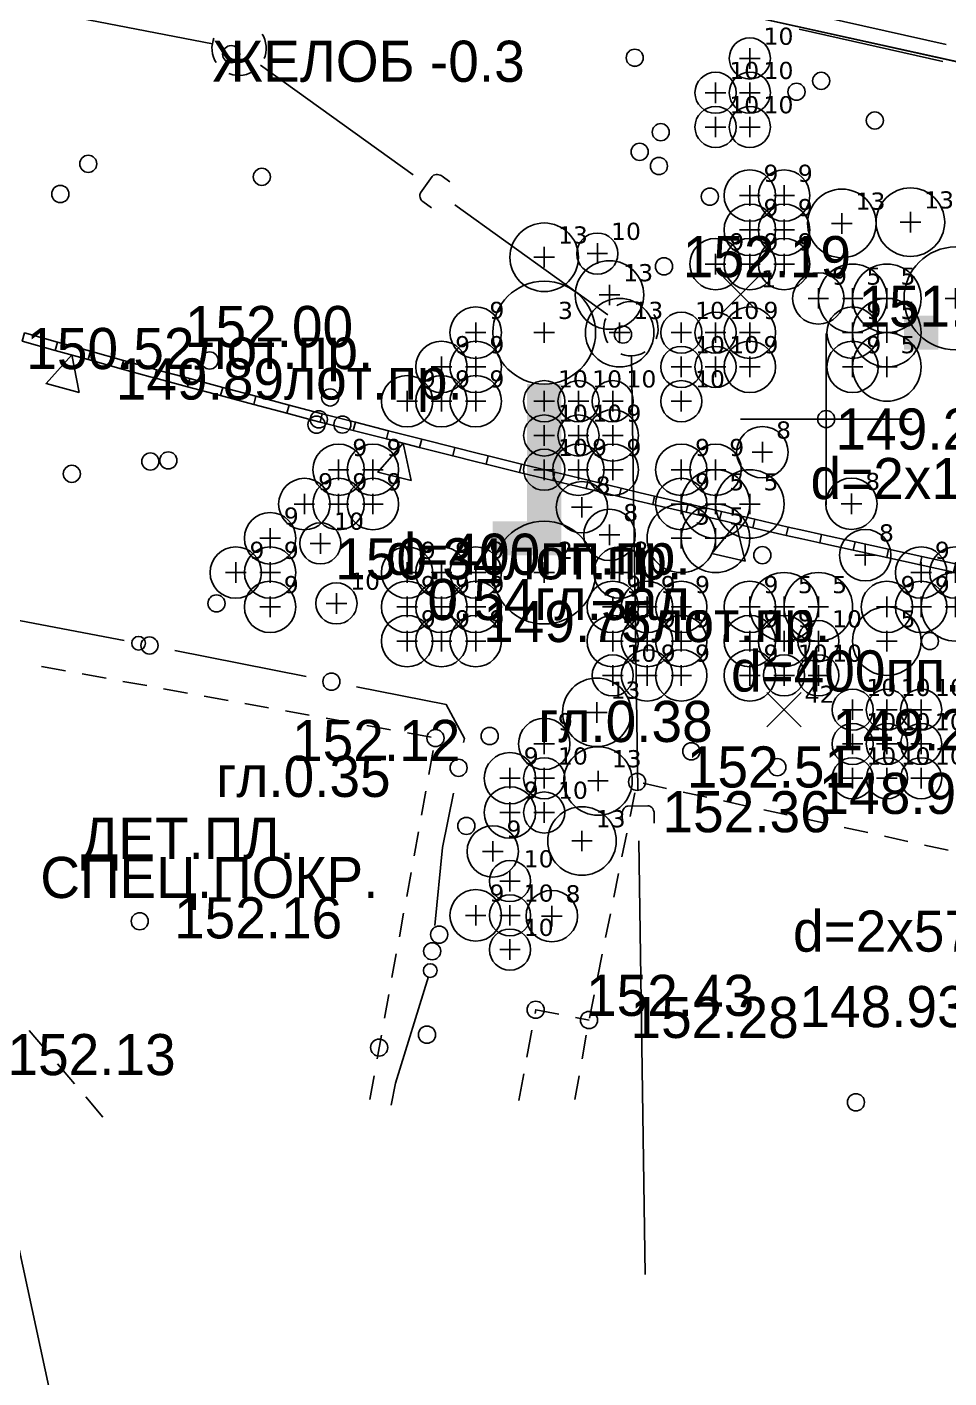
# Model space of a CAD drawing. Header units: metres. Extents: x -2743 to 126, y 13385 to 13916.
# Drawn here: x -1823.32 to -1796.41, y 13572.02 to 13611.44 of the extents above; entities that cross this region are included whole.
import ezdxf

# ---------------------------------------------------------------- set-up
doc = ezdxf.new("R2010")
doc.units = ezdxf.units.M
for name, color, linetype in [('0_геоподоснова', 7, 'Continuous'), ('GREEN_LABELS', 7, 'Continuous'), ('GREEN_REJECT', 1, 'Continuous'), ('GREEN_SHRUBS', 94, 'Continuous'), ('GREEN_TREES', 3, 'Continuous'), ('GREEN_ZONE_ALLOWED', 3, 'Continuous'), ('link-улица Берзарина_Граница работ$0$ГП_Граница проектирования', 7, 'Continuous'), ('link-улица Берзарина_Покрытия — Новые$0$ДВ_ПП_Газон_Р', 7, 'Continuous'), ('output[1-12]_3_ДЖКХ-24_03233kl$0$Красные линии', 7, 'Continuous'), ('output[1-12]_3_ДЖКХ-24_03233pp$0$Водосток проектный', 7, 'Continuous'), ('output[1-12]_3_ДЖКХ-24_03233tp$0$Береговая линия', 7, 'Continuous'), ('output[1-12]_3_ДЖКХ-24_03233tp$0$Горизонтали', 7, 'Continuous'), ('output[1-12]_3_ДЖКХ-24_03233tp$0$Граница площадки', 7, 'Continuous'), ('output[1-12]_3_ДЖКХ-24_03233tp$0$Граница улицы', 7, 'Continuous'), ('output[1-12]_3_ДЖКХ-24_03233tp$0$Отдельно стоящее дерево', 7, 'Continuous'), ('output[1-12]_3_ДЖКХ-24_03233tp$0$Пояснительные подписи', 7, 'Continuous'), ('output[1-12]_3_ДЖКХ-24_03233tp$0$Светофоры', 7, 'Continuous'), ('output[1-12]_3_ДЖКХ-24_03233tp$0$Фонари', 7, 'Continuous'), ('output[1-12]_3_ДЖКХ-24_03233up$0$Газопровод', 7, 'Continuous'), ('output[1-12]_3_ДЖКХ-24_03233up$0$Кабели', 7, 'Continuous'), ('output[1-12]_3_ДЖКХ-24_03233up$0$Кабель электрический', 7, 'Continuous'), ('output[1-12]_3_ДЖКХ-24_03233up$0$Теплосеть', 7, 'Continuous'), ('output[1-12]_brd$0$Граница заказа', 7, 'Continuous'), ('output[1-12]_brd$0$Координатные кресты', 7, 'Continuous')]:
    doc.layers.add(name, color=color, linetype=linetype)
doc.styles.add('unicode', font='DejaVuSans.ttf')

# ---------------------------------------------------------------- blocks, each defined once
blk = doc.blocks.new('GREEN_TREE_CRATAEGUS_SUBMOLLIS')
for p, q in [((-0.3, 0), (0.3, 0)), ((0, -0.3), (0, 0.3))]:
    blk.add_line(p, q)
blk.add_circle((0, 0), 1.5)
at = {"style": 'unicode', "flags": 1}
for tag, p in [('POS', (0.4, 0.4)), ('NUM', (0.4, -0.9)), ('SPECIES', (0.4, -1.8)), ('NPA', (0.4, -2.7))]:
    blk.add_attdef(tag, p, '', height=0.5, dxfattribs=at)
blk = doc.blocks.new('GREEN_TREE_SORBUS_AUCUPARIA')
for p, q in [((-0.3, 0), (0.3, 0)), ((0, -0.3), (0, 0.3))]:
    blk.add_line(p, q)
blk.add_circle((0, 0), 1.5)
at = {"style": 'unicode', "flags": 1}
for tag, p in [('POS', (0.4, 0.4)), ('NUM', (0.4, -0.9)), ('SPECIES', (0.4, -1.8)), ('NPA', (0.4, -2.7))]:
    blk.add_attdef(tag, p, '', height=0.5, dxfattribs=at)
blk = doc.blocks.new('GREEN_TREE_ACER_GINNALA')
for p, q in [((-0.3, 0), (0.3, 0)), ((0, -0.3), (0, 0.3))]:
    blk.add_line(p, q)
blk.add_circle((0, 0), 1.5)
at = {"style": 'unicode', "flags": 1}
for tag, p in [('POS', (0.4, 0.4)), ('NUM', (0.4, -0.9)), ('SPECIES', (0.4, -1.8)), ('NPA', (0.4, -2.7))]:
    blk.add_attdef(tag, p, '', height=0.5, dxfattribs=at)
blk = doc.blocks.new('GREEN_SHRUB_COTONEASTER_LUCIDUS')
for p, q in [((-0.3, 0), (0.3, 0)), ((0, -0.3), (0, 0.3))]:
    blk.add_line(p, q)
blk.add_circle((0, 0), 0.6)
at = {"style": 'unicode', "flags": 1}
for tag, p in [('POS', (0.4, 0.4)), ('NUM', (0.4, -0.9)), ('SPECIES', (0.4, -1.8)), ('NPA', (0.4, -2.7))]:
    blk.add_attdef(tag, p, '', height=0.5, dxfattribs=at)
blk = doc.blocks.new('GREEN_SHRUB_CORNUS_SERICEA')
for p, q in [((-0.3, 0), (0.3, 0)), ((0, -0.3), (0, 0.3))]:
    blk.add_line(p, q)
blk.add_circle((0, 0), 0.75)
at = {"style": 'unicode', "flags": 1}
for tag, p in [('POS', (0.4, 0.4)), ('NUM', (0.4, -0.9)), ('SPECIES', (0.4, -1.8)), ('NPA', (0.4, -2.7))]:
    blk.add_attdef(tag, p, '', height=0.5, dxfattribs=at)
blk = doc.blocks.new('GREEN_SHRUB_SYRINGA_JOSIKAEA')
for p, q in [((-0.3, 0), (0.3, 0)), ((0, -0.3), (0, 0.3))]:
    blk.add_line(p, q)
blk.add_circle((0, 0), 1)
at = {"style": 'unicode', "flags": 1}
for tag, p in [('POS', (0.4, 0.4)), ('NUM', (0.4, -0.9)), ('SPECIES', (0.4, -1.8)), ('NPA', (0.4, -2.7))]:
    blk.add_attdef(tag, p, '', height=0.5, dxfattribs=at)
blk = doc.blocks.new('GREEN_SHRUB_LONICERA_TATARICA')
for p, q in [((-0.3, 0), (0.3, 0)), ((0, -0.3), (0, 0.3))]:
    blk.add_line(p, q)
blk.add_circle((0, 0), 0.75)
at = {"style": 'unicode', "flags": 1}
for tag, p in [('POS', (0.4, 0.4)), ('NUM', (0.4, -0.9)), ('SPECIES', (0.4, -1.8)), ('NPA', (0.4, -2.7))]:
    blk.add_attdef(tag, p, '', height=0.5, dxfattribs=at)
blk = doc.blocks.new('GREEN_SHRUB_JUNIPERUS_SABINA')
for p, q in [((-0.3, 0), (0.3, 0)), ((0, -0.3), (0, 0.3))]:
    blk.add_line(p, q)
blk.add_circle((0, 0), 1)
at = {"style": 'unicode', "flags": 1}
for tag, p in [('POS', (0.4, 0.4)), ('NUM', (0.4, -0.9)), ('SPECIES', (0.4, -1.8)), ('NPA', (0.4, -2.7))]:
    blk.add_attdef(tag, p, '', height=0.5, dxfattribs=at)
blk = doc.blocks.new('GREEN_REJECT_MARK')
for p, q in [((-0.5, -0.5), (0.5, 0.5)), ((-0.5, 0.5), (0.5, -0.5))]:
    blk.add_line(p, q)
at = {"style": 'unicode'}
blk.add_attdef('NUM', (0.6, 0.2), '', height=0.5, dxfattribs=at)

msp = doc.modelspace()

# ---------------------------------------------------------------- hatches: boundary and pattern name
at = {"layer": 'GREEN_ZONE_ALLOWED', "transparency": 33554508}
h = msp.add_hatch(color=3, dxfattribs=at)
h.dxf.hatch_style = 1
h.paths.add_polyline_path([(-1797.727, 13602.022), (-1797.727, 13603.022), (-1796.727, 13603.022), (-1796.727, 13602.022), (-1797.727, 13602.022)])
h = msp.add_hatch(color=3, dxfattribs=at)
h.dxf.hatch_style = 1
h.paths.add_polyline_path([(-1808.727, 13600.022), (-1808.727, 13601.022), (-1807.727, 13601.022), (-1807.727, 13600.022), (-1807.727, 13599.022), (-1807.727, 13598.022), (-1807.727, 13597.022), (-1807.727, 13596.022), (-1808.727, 13596.022), (-1809.727, 13596.022), (-1809.727, 13597.022), (-1808.727, 13597.022), (-1808.727, 13598.022), (-1808.727, 13599.022), (-1808.727, 13600.022)])

# ---------------------------------------------------------------- linework, layer by layer
at = {"layer": '0_геоподоснова'}
for points in [[(-1800, 13597.5), (-1800, 13602.5)], [(-1802.5, 13600), (-1797.5, 13600)]]:
    msp.add_lwpolyline(points, dxfattribs=at)
at = {"layer": 'link-улица Берзарина_Граница работ$0$ГП_Граница проектирования'}
msp.add_lwpolyline([(-1759.643, 13602.356), (-1820.672, 13615.843), (-1829.782, 13615.154), (-1829.611, 13614.169), (-1831.187, 13613.895), (-1831.358, 13614.88), (-1852.158, 13619.813)], dxfattribs=at)
at = {"layer": 'link-улица Берзарина_Покрытия — Новые$0$ДВ_ПП_Газон_Р'}
msp.add_lwpolyline([(-1755.619, 13602.648), (-1755.477, 13602.33), (-1755.29, 13601.689), (-1755.118, 13601.009), (-1754.99, 13600.195), (-1755.12, 13597.414), (-1755.233, 13595.012), (-1755.273, 13594.166), (-1755.307, 13593.812), (-1761.248, 13595.125), (-1759.643, 13602.356), (-1765.759, 13603.707), (-1780.753, 13607.021), (-1793.32, 13609.798), (-1808.431, 13613.137), (-1807.83, 13614.933), (-1792.75, 13611.655), (-1792.495, 13611.599), (-1780.292, 13608.996), (-1765.254, 13605.788), (-1756.246, 13603.866), (-1755.899, 13603.275), (-1755.619, 13602.648)], close=True, dxfattribs=at)
at = {"layer": 'output[1-12]_3_ДЖКХ-24_03233kl$0$Красные линии'}
for points in [[(-1822.427, 13602.247), (-1823.391, 13602.515), (-1823.458, 13602.275), (-1822.495, 13602.006), (-1822.427, 13602.247)], [(-1821.464, 13601.978), (-1822.427, 13602.247), (-1822.495, 13602.006), (-1821.531, 13601.737), (-1821.464, 13601.978)], [(-1821.8, 13600.774), (-1822.013, 13601.871), (-1822.763, 13601.043), (-1821.8, 13600.774)], [(-1820.501, 13601.709), (-1821.464, 13601.978), (-1821.531, 13601.737), (-1820.568, 13601.468), (-1820.501, 13601.709)], [(-1819.657, 13601.474), (-1820.501, 13601.709), (-1820.568, 13601.468), (-1819.723, 13601.232), (-1819.603, 13601.201), (-1819.539, 13601.442), (-1819.657, 13601.474)], [(-1818.573, 13601.184), (-1819.539, 13601.442), (-1819.603, 13601.201), (-1818.637, 13600.943), (-1818.573, 13601.184)], [(-1817.606, 13600.926), (-1818.573, 13601.184), (-1818.637, 13600.943), (-1817.671, 13600.685), (-1817.606, 13600.926)], [(-1816.64, 13600.669), (-1817.606, 13600.926), (-1817.671, 13600.685), (-1816.705, 13600.427), (-1816.64, 13600.669)], [(-1815.674, 13600.411), (-1816.64, 13600.669), (-1816.705, 13600.427), (-1815.738, 13600.169), (-1815.674, 13600.411)], [(-1814.926, 13600.211), (-1815.674, 13600.411), (-1815.738, 13600.169), (-1814.989, 13599.969), (-1814.77, 13599.913), (-1814.709, 13600.156), (-1814.926, 13600.211)], [(-1813.739, 13599.909), (-1814.709, 13600.156), (-1814.77, 13599.913), (-1813.801, 13599.666), (-1813.739, 13599.909)], [(-1812.77, 13599.662), (-1813.739, 13599.909), (-1813.801, 13599.666), (-1812.832, 13599.42), (-1812.77, 13599.662)], [(-1811.801, 13599.415), (-1812.77, 13599.662), (-1812.832, 13599.42), (-1811.863, 13599.173), (-1811.801, 13599.415)], [(-1810.832, 13599.168), (-1811.801, 13599.415), (-1811.863, 13599.173), (-1810.894, 13598.926), (-1810.832, 13599.168)], [(-1812.11, 13598.204), (-1812.348, 13599.296), (-1813.079, 13598.451), (-1812.11, 13598.204)], [(-1810.181, 13599.002), (-1810.832, 13599.168), (-1810.894, 13598.926), (-1810.241, 13598.759), (-1809.923, 13598.682), (-1809.864, 13598.925), (-1810.181, 13599.002)], [(-1808.892, 13598.689), (-1809.864, 13598.925), (-1809.923, 13598.682), (-1808.951, 13598.446), (-1808.892, 13598.689)], [(-1807.92, 13598.453), (-1808.892, 13598.689), (-1808.951, 13598.446), (-1807.979, 13598.21), (-1807.92, 13598.453)], [(-1806.948, 13598.217), (-1807.92, 13598.453), (-1807.979, 13598.21), (-1807.007, 13597.974), (-1806.948, 13598.217)], [(-1805.977, 13597.982), (-1806.948, 13598.217), (-1807.007, 13597.974), (-1806.036, 13597.739), (-1805.977, 13597.982)], [(-1805.423, 13597.847), (-1805.977, 13597.982), (-1806.036, 13597.739), (-1805.48, 13597.604), (-1805.061, 13597.507), (-1805.005, 13597.751), (-1805.423, 13597.847)], [(-1804.031, 13597.526), (-1805.005, 13597.751), (-1805.061, 13597.507), (-1804.087, 13597.282), (-1804.031, 13597.526)], [(-1803.056, 13597.301), (-1804.031, 13597.526), (-1804.087, 13597.282), (-1803.113, 13597.057), (-1803.056, 13597.301)], [(-1802.082, 13597.076), (-1803.056, 13597.301), (-1803.113, 13597.057), (-1802.138, 13596.832), (-1802.082, 13597.076)], [(-1801.108, 13596.851), (-1802.082, 13597.076), (-1802.138, 13596.832), (-1801.164, 13596.608), (-1801.108, 13596.851)], [(-1802.363, 13595.858), (-1802.625, 13596.945), (-1803.337, 13596.083), (-1802.363, 13595.858)], [(-1800.652, 13596.746), (-1801.108, 13596.851), (-1801.164, 13596.608), (-1800.706, 13596.502), (-1800.187, 13596.388), (-1800.133, 13596.632), (-1800.652, 13596.746)], [(-1799.156, 13596.419), (-1800.133, 13596.632), (-1800.187, 13596.388), (-1799.21, 13596.174), (-1799.156, 13596.419)], [(-1798.18, 13596.205), (-1799.156, 13596.419), (-1799.21, 13596.174), (-1798.233, 13595.961), (-1798.18, 13596.205)], [(-1797.203, 13595.991), (-1798.18, 13596.205), (-1798.233, 13595.961), (-1797.256, 13595.747), (-1797.203, 13595.991)], [(-1796.226, 13595.777), (-1797.203, 13595.991), (-1797.256, 13595.747), (-1796.279, 13595.533), (-1796.226, 13595.777)]]:
    msp.add_lwpolyline(points, close=True, dxfattribs=at)
at = {"layer": 'output[1-12]_3_ДЖКХ-24_03233pp$0$Водосток проектный'}
for points in [[(-1830.674, 13613.417), (-1817.912, 13610.948)], [(-1816.343, 13610.884), (-1816.357, 13610.982), (-1816.384, 13611.078), (-1816.423, 13611.17), (-1816.459, 13611.233)], [(-1817.864, 13611.113), (-1817.889, 13611.045), (-1817.912, 13610.948), (-1817.922, 13610.849), (-1817.92, 13610.75), (-1817.905, 13610.652), (-1817.878, 13610.556), (-1817.84, 13610.464), (-1817.803, 13610.401)], [(-1816.399, 13610.521), (-1816.373, 13610.589), (-1816.351, 13610.686), (-1816.341, 13610.785), (-1816.343, 13610.884)], [(-1817.428, 13610.084), (-1817.406, 13610.075), (-1817.311, 13610.046), (-1817.213, 13610.03), (-1817.114, 13610.026), (-1817.015, 13610.034), (-1816.918, 13610.055), (-1816.824, 13610.088), (-1816.735, 13610.132), (-1816.715, 13610.145)], [(-1816.511, 13610.326), (-1812.051, 13607.123)], [(-1810.979, 13606.921), (-1811.204, 13607.083), (-1811.237, 13607.104), (-1811.265, 13607.115), (-1811.306, 13607.13), (-1811.346, 13607.137), (-1811.381, 13607.136), (-1811.418, 13607.126), (-1811.454, 13607.112), (-1811.476, 13607.094), (-1811.495, 13607.074), (-1811.837, 13606.599), (-1811.848, 13606.576), (-1811.854, 13606.555), (-1811.858, 13606.527), (-1811.855, 13606.502), (-1811.85, 13606.47), (-1811.842, 13606.439), (-1811.824, 13606.409), (-1811.796, 13606.369), (-1811.768, 13606.344), (-1811.517, 13606.163)], [(-1810.833, 13606.248), (-1806.374, 13603.046)], [(-1805.4, 13603.369), (-1805.421, 13603.378), (-1805.517, 13603.407), (-1805.615, 13603.423), (-1805.714, 13603.427), (-1805.813, 13603.419), (-1805.91, 13603.398), (-1806.004, 13603.365), (-1806.093, 13603.321), (-1806.112, 13603.308)], [(-1806.429, 13602.933), (-1806.454, 13602.864), (-1806.477, 13602.767), (-1806.487, 13602.669), (-1806.485, 13602.569), (-1806.47, 13602.471), (-1806.443, 13602.375), (-1806.405, 13602.284), (-1806.368, 13602.221)], [(-1804.908, 13602.703), (-1804.923, 13602.802), (-1804.949, 13602.897), (-1804.988, 13602.989), (-1805.025, 13603.052)], [(-1804.964, 13602.34), (-1804.939, 13602.408), (-1804.916, 13602.505), (-1804.906, 13602.604), (-1804.908, 13602.703)], [(-1805.993, 13601.904), (-1805.971, 13601.894), (-1805.876, 13601.866), (-1805.778, 13601.849), (-1805.679, 13601.845), (-1805.58, 13601.854), (-1805.483, 13601.874), (-1805.389, 13601.907), (-1805.3, 13601.951), (-1805.281, 13601.964)], [(-1805.679, 13601.845), (-1805.492, 13589.195)], [(-1805.016, 13588.213), (-1805.021, 13588.49), (-1805.023, 13588.529), (-1805.031, 13588.559), (-1805.043, 13588.6), (-1805.062, 13588.637), (-1805.083, 13588.664), (-1805.113, 13588.689), (-1805.145, 13588.709), (-1805.173, 13588.715), (-1805.201, 13588.719), (-1805.786, 13588.711), (-1805.811, 13588.706), (-1805.831, 13588.699), (-1805.856, 13588.684), (-1805.874, 13588.668), (-1805.897, 13588.645), (-1805.917, 13588.619), (-1805.931, 13588.587), (-1805.946, 13588.541), (-1805.95, 13588.504), (-1805.945, 13588.194)], [(-1805.47, 13587.695), (-1805.283, 13575.045)]]:
    msp.add_lwpolyline(points, dxfattribs=at)
for centre in [(-1817.363, 13610.647), (-1805.928, 13602.466)]:
    msp.add_circle(centre, 0.25, dxfattribs=at)
at = {"layer": 'output[1-12]_3_ДЖКХ-24_03233tp$0$Горизонтали'}
for centre in [(-1804.732, 13604.456), (-1817.99, 13601.71), (-1811.399, 13590.694), (-1805.517, 13589.414), (-1820.03, 13585.349), (-1808.475, 13582.768), (-1806.92, 13582.468), (-1813.044, 13581.663), (-1799.131, 13580.067)]:
    msp.add_circle(centre, 0.25, dxfattribs=at)
at = {"layer": 'output[1-12]_3_ДЖКХ-24_03233tp$0$Граница площадки'}
for points in [[(-1822.894, 13592.779), (-1822.199, 13592.653)], [(-1821.707, 13592.564), (-1821.013, 13592.438)], [(-1820.521, 13592.349), (-1819.827, 13592.223)], [(-1819.335, 13592.134), (-1818.641, 13592.008)], [(-1818.149, 13591.918), (-1817.455, 13591.792)], [(-1816.963, 13591.703), (-1816.269, 13591.577)], [(-1815.777, 13591.488), (-1815.083, 13591.362)], [(-1814.591, 13591.273), (-1813.897, 13591.147)], [(-1813.405, 13591.058), (-1812.711, 13590.932)], [(-1812.219, 13590.843), (-1811.525, 13590.717)], [(-1811.466, 13590.328), (-1811.592, 13589.634)], [(-1811.682, 13589.142), (-1811.808, 13588.448)], [(-1811.897, 13587.956), (-1812.024, 13587.262)], [(-1812.113, 13586.77), (-1812.24, 13586.076)], [(-1812.329, 13585.584), (-1812.455, 13584.89)], [(-1812.545, 13584.398), (-1812.671, 13583.704)], [(-1812.761, 13583.212), (-1812.887, 13582.518)], [(-1822.755, 13581.572), (-1823.255, 13582.158)], [(-1812.977, 13582.026), (-1813.103, 13581.332)], [(-1821.932, 13580.604), (-1822.431, 13581.191)], [(-1813.193, 13580.841), (-1813.319, 13580.146)], [(-1821.108, 13579.637), (-1821.607, 13580.224)]]:
    msp.add_lwpolyline(points, dxfattribs=at)
at = {"layer": 'output[1-12]_3_ДЖКХ-24_03233tp$0$Граница улицы'}
for points in [[(-1804.658, 13589.226), (-1805.344, 13589.376)], [(-1805.581, 13589.097), (-1805.72, 13588.409)], [(-1803.484, 13588.968), (-1804.17, 13589.119)], [(-1802.31, 13588.711), (-1802.996, 13588.861)], [(-1801.136, 13588.453), (-1801.822, 13588.603)], [(-1799.962, 13588.195), (-1800.648, 13588.346)], [(-1798.788, 13587.938), (-1799.474, 13588.088)], [(-1805.819, 13587.919), (-1805.958, 13587.231)], [(-1797.614, 13587.68), (-1798.3, 13587.831)], [(-1796.44, 13587.423), (-1797.126, 13587.573)], [(-1806.057, 13586.741), (-1806.196, 13586.053)], [(-1806.295, 13585.563), (-1806.434, 13584.875)], [(-1806.533, 13584.385), (-1806.672, 13583.697)], [(-1806.771, 13583.207), (-1806.91, 13582.519)], [(-1808.495, 13582.661), (-1808.475, 13582.768), (-1807.801, 13582.638)], [(-1807.311, 13582.543), (-1806.92, 13582.468)], [(-1808.732, 13581.388), (-1808.586, 13582.169)], [(-1806.999, 13582.027), (-1807.122, 13581.336)], [(-1808.969, 13580.115), (-1808.823, 13580.896)], [(-1807.21, 13580.843), (-1807.333, 13580.152)]]:
    msp.add_lwpolyline(points, dxfattribs=at)
at = {"layer": 'output[1-12]_3_ДЖКХ-24_03233tp$0$Отдельно стоящее дерево'}
for centre in [(-1805.585, 13610.543), (-1805.585, 13610.543), (-1805.585, 13610.542), (-1800.145, 13609.87), (-1800.865, 13609.551), (-1798.578, 13608.711), (-1804.827, 13608.371), (-1821.533, 13607.447), (-1805.443, 13607.798), (-1816.468, 13607.069), (-1804.88, 13607.383), (-1822.349, 13606.567), (-1803.394, 13606.491), (-1814.474, 13600.632), (-1814.803, 13599.992), (-1814.873, 13599.839), (-1814.116, 13599.84), (-1819.72, 13598.764), (-1819.197, 13598.795), (-1822.012, 13598.402), (-1801.861, 13596.03), (-1817.792, 13594.622), (-1796.971, 13593.524), (-1809.819, 13590.753), (-1810.499, 13588.131), (-1811.294, 13584.959), (-1811.648, 13582.04)]:
    msp.add_circle(centre, 0.25, dxfattribs=at)
at = {"layer": 'output[1-12]_3_ДЖКХ-24_03233tp$0$Светофоры'}
for centre in [(-1803.934, 13590.308), (-1801.425, 13589.846)]:
    msp.add_circle(centre, 0.25, dxfattribs=at)
at = {"layer": 'output[1-12]_3_ДЖКХ-24_03233tp$0$Фонари'}
for centre in [(-1820.066, 13593.46), (-1811.554, 13583.909)]:
    msp.add_circle(centre, 0.2, dxfattribs=at)
at = {"layer": 'output[1-12]_3_ДЖКХ-24_03233up$0$Кабели'}
for points in [[(-1820.483, 13593.539), (-1824.328, 13594.272)], [(-1815.173, 13592.486), (-1819.011, 13593.25)], [(-1810.578, 13590.562), (-1810.555, 13590.681), (-1811.085, 13591.673), (-1813.702, 13592.193)], [(-1811.422, 13585.221), (-1811.193, 13587.498), (-1810.873, 13589.091)], [(-1812.694, 13579.979), (-1812.57, 13580.626), (-1811.608, 13583.735)]]:
    msp.add_lwpolyline(points, dxfattribs=at)
for centre in [(-1819.747, 13593.396), (-1814.437, 13592.34), (-1810.726, 13589.827), (-1811.497, 13584.474)]:
    msp.add_circle(centre, 0.25, dxfattribs=at)
at = {"layer": 'output[1-12]_3_ДЖКХ-24_03233up$0$Кабель электрический'}
for points in [[(-1796.493, 13610.925), (-1800.713, 13611.868)], [(-1796.591, 13610.434), (-1800.787, 13611.372)]]:
    msp.add_lwpolyline(points, dxfattribs=at)
at = {"layer": 'output[1-12]_brd$0$Граница заказа'}
msp.add_lwpolyline([(-2346.581, 13797.271), (-2166.599, 13756.435), (-2146.461, 13744.448), (-2137.057, 13735.438), (-2116.083, 13730.556), (-2106.947, 13730.964), (-2106.947, 13685.73), (-2024.861, 13668.702), (-2016.466, 13689.267), (-1943.717, 13663.309), (-1875.376, 13614.096), (-1826.303, 13588.476), (-1816.168, 13541.725), (-1765.892, 13527.485), (-1735.115, 13529.544), (-1686.146, 13524.756), (-1676.411, 13564.262), (-1525.599, 13535.005), (-1412.062, 13512.979), (-1427.758, 13454.715), (-1407.548, 13450.243), (-1398.752, 13489.999), (-1344.683, 13479.798), (-1272.603, 13462.997)], dxfattribs=at)
at = {"layer": 'output[1-12]_brd$0$Координатные кресты'}
msp.add_circle((-1800, 13600), 0.25, dxfattribs=at)

# ---------------------------------------------------------------- block references
at = {"layer": 'GREEN_REJECT'}
ref = msp.add_blockref('GREEN_REJECT_MARK', (-1802.494, 13603.644), dxfattribs=at)
ref.add_attrib('NUM', '1', (-1801.894, 13603.844), dxfattribs={"layer": 'GREEN_LABELS', "height": 0.5, "style": 'unicode'})
ref = msp.add_blockref('GREEN_REJECT_MARK', (-1801.227, 13591.522), dxfattribs=at)
ref.add_attrib('NUM', '42', (-1800.627, 13591.722), dxfattribs={"layer": 'GREEN_LABELS', "height": 0.5, "style": 'unicode'})
at = {"layer": 'GREEN_SHRUBS'}
for name, p in [('GREEN_SHRUB_COTONEASTER_LUCIDUS', (-1802.227, 13610.522)), ('GREEN_SHRUB_COTONEASTER_LUCIDUS', (-1803.227, 13609.522)), ('GREEN_SHRUB_COTONEASTER_LUCIDUS', (-1802.227, 13609.522)), ('GREEN_SHRUB_COTONEASTER_LUCIDUS', (-1803.227, 13608.522)), ('GREEN_SHRUB_COTONEASTER_LUCIDUS', (-1802.227, 13608.522)), ('GREEN_SHRUB_LONICERA_TATARICA', (-1802.227, 13606.522)), ('GREEN_SHRUB_LONICERA_TATARICA', (-1801.227, 13606.522)), ('GREEN_SHRUB_SYRINGA_JOSIKAEA', (-1799.542, 13605.709)), ('GREEN_SHRUB_SYRINGA_JOSIKAEA', (-1797.541, 13605.745)), ('GREEN_SHRUB_LONICERA_TATARICA', (-1802.227, 13605.522)), ('GREEN_SHRUB_LONICERA_TATARICA', (-1801.227, 13605.522)), ('GREEN_SHRUB_SYRINGA_JOSIKAEA', (-1808.227, 13604.722)), ('GREEN_SHRUB_COTONEASTER_LUCIDUS', (-1806.677, 13604.829)), ('GREEN_SHRUB_LONICERA_TATARICA', (-1803.227, 13604.522)), ('GREEN_SHRUB_LONICERA_TATARICA', (-1802.227, 13604.522)), ('GREEN_SHRUB_LONICERA_TATARICA', (-1801.227, 13604.522)), ('GREEN_SHRUB_SYRINGA_JOSIKAEA', (-1806.322, 13603.622)), ('GREEN_SHRUB_JUNIPERUS_SABINA', (-1799.227, 13603.522)), ('GREEN_SHRUB_JUNIPERUS_SABINA', (-1798.227, 13603.522)), ('GREEN_SHRUB_LONICERA_TATARICA', (-1800.227, 13603.522)), ('GREEN_SHRUB_SYRINGA_JOSIKAEA', (-1806.027, 13602.522)), ('GREEN_SHRUB_JUNIPERUS_SABINA', (-1798.227, 13602.522)), ('GREEN_SHRUB_LONICERA_TATARICA', (-1810.227, 13602.522)), ('GREEN_SHRUB_COTONEASTER_LUCIDUS', (-1804.227, 13602.522)), ('GREEN_SHRUB_COTONEASTER_LUCIDUS', (-1803.227, 13602.522)), ('GREEN_SHRUB_LONICERA_TATARICA', (-1802.227, 13602.522)), ('GREEN_SHRUB_LONICERA_TATARICA', (-1799.227, 13602.522)), ('GREEN_SHRUB_LONICERA_TATARICA', (-1811.227, 13601.522)), ('GREEN_SHRUB_LONICERA_TATARICA', (-1810.227, 13601.522)), ('GREEN_SHRUB_LONICERA_TATARICA', (-1802.227, 13601.522)), ('GREEN_SHRUB_LONICERA_TATARICA', (-1799.227, 13601.522)), ('GREEN_SHRUB_JUNIPERUS_SABINA', (-1798.227, 13601.522)), ('GREEN_SHRUB_COTONEASTER_LUCIDUS', (-1804.227, 13601.522)), ('GREEN_SHRUB_COTONEASTER_LUCIDUS', (-1803.227, 13601.522)), ('GREEN_SHRUB_LONICERA_TATARICA', (-1812.227, 13600.522)), ('GREEN_SHRUB_LONICERA_TATARICA', (-1811.227, 13600.522)), ('GREEN_SHRUB_LONICERA_TATARICA', (-1810.227, 13600.522)), ('GREEN_SHRUB_COTONEASTER_LUCIDUS', (-1808.227, 13600.522)), ('GREEN_SHRUB_COTONEASTER_LUCIDUS', (-1807.227, 13600.522)), ('GREEN_SHRUB_COTONEASTER_LUCIDUS', (-1806.227, 13600.522)), ('GREEN_SHRUB_COTONEASTER_LUCIDUS', (-1804.227, 13600.522)), ('GREEN_SHRUB_LONICERA_TATARICA', (-1806.227, 13599.522)), ('GREEN_SHRUB_COTONEASTER_LUCIDUS', (-1808.227, 13599.522)), ('GREEN_SHRUB_COTONEASTER_LUCIDUS', (-1807.227, 13599.522)), ('GREEN_SHRUB_CORNUS_SERICEA', (-1801.861, 13599.032)), ('GREEN_SHRUB_LONICERA_TATARICA', (-1814.227, 13598.522)), ('GREEN_SHRUB_LONICERA_TATARICA', (-1813.227, 13598.522)), ('GREEN_SHRUB_COTONEASTER_LUCIDUS', (-1808.227, 13598.522)), ('GREEN_SHRUB_LONICERA_TATARICA', (-1807.227, 13598.522)), ('GREEN_SHRUB_LONICERA_TATARICA', (-1806.227, 13598.522)), ('GREEN_SHRUB_LONICERA_TATARICA', (-1804.227, 13598.522)), ('GREEN_SHRUB_LONICERA_TATARICA', (-1803.227, 13598.522)), ('GREEN_SHRUB_LONICERA_TATARICA', (-1815.227, 13597.522)), ('GREEN_SHRUB_LONICERA_TATARICA', (-1814.227, 13597.522)), ('GREEN_SHRUB_LONICERA_TATARICA', (-1813.227, 13597.522)), ('GREEN_SHRUB_LONICERA_TATARICA', (-1804.227, 13597.522)), ('GREEN_SHRUB_JUNIPERUS_SABINA', (-1803.227, 13597.522)), ('GREEN_SHRUB_JUNIPERUS_SABINA', (-1802.227, 13597.522)), ('GREEN_SHRUB_CORNUS_SERICEA', (-1799.261, 13597.531)), ('GREEN_SHRUB_CORNUS_SERICEA', (-1807.127, 13597.427)), ('GREEN_SHRUB_JUNIPERUS_SABINA', (-1804.227, 13596.522)), ('GREEN_SHRUB_JUNIPERUS_SABINA', (-1803.227, 13596.522)), ('GREEN_SHRUB_LONICERA_TATARICA', (-1816.227, 13596.522)), ('GREEN_SHRUB_CORNUS_SERICEA', (-1806.322, 13596.622)), ('GREEN_SHRUB_COTONEASTER_LUCIDUS', (-1814.759, 13596.373)), ('GREEN_SHRUB_CORNUS_SERICEA', (-1798.859, 13596.03)), ('GREEN_SHRUB_LONICERA_TATARICA', (-1817.227, 13595.522)), ('GREEN_SHRUB_LONICERA_TATARICA', (-1816.227, 13595.522)), ('GREEN_SHRUB_LONICERA_TATARICA', (-1812.227, 13595.522)), ('GREEN_SHRUB_LONICERA_TATARICA', (-1811.227, 13595.522)), ('GREEN_SHRUB_LONICERA_TATARICA', (-1810.227, 13595.522)), ('GREEN_SHRUB_CORNUS_SERICEA', (-1806.027, 13595.522)), ('GREEN_SHRUB_LONICERA_TATARICA', (-1797.227, 13595.522)), ('GREEN_SHRUB_LONICERA_TATARICA', (-1796.227, 13595.522)), ('GREEN_SHRUB_JUNIPERUS_SABINA', (-1801.227, 13594.522)), ('GREEN_SHRUB_JUNIPERUS_SABINA', (-1800.227, 13594.522)), ('GREEN_SHRUB_JUNIPERUS_SABINA', (-1796.227, 13594.522)), ('GREEN_SHRUB_LONICERA_TATARICA', (-1816.227, 13594.522)), ('GREEN_SHRUB_COTONEASTER_LUCIDUS', (-1814.29, 13594.622)), ('GREEN_SHRUB_LONICERA_TATARICA', (-1812.227, 13594.522)), ('GREEN_SHRUB_LONICERA_TATARICA', (-1811.227, 13594.522)), ('GREEN_SHRUB_LONICERA_TATARICA', (-1810.227, 13594.522)), ('GREEN_SHRUB_LONICERA_TATARICA', (-1806.227, 13594.522)), ('GREEN_SHRUB_LONICERA_TATARICA', (-1805.227, 13594.522)), ('GREEN_SHRUB_LONICERA_TATARICA', (-1804.227, 13594.522)), ('GREEN_SHRUB_LONICERA_TATARICA', (-1802.227, 13594.522)), ('GREEN_SHRUB_LONICERA_TATARICA', (-1798.227, 13594.522)), ('GREEN_SHRUB_LONICERA_TATARICA', (-1797.227, 13594.522)), ('GREEN_SHRUB_LONICERA_TATARICA', (-1812.227, 13593.522)), ('GREEN_SHRUB_LONICERA_TATARICA', (-1811.227, 13593.522)), ('GREEN_SHRUB_LONICERA_TATARICA', (-1810.227, 13593.522)), ('GREEN_SHRUB_LONICERA_TATARICA', (-1806.227, 13593.522)), ('GREEN_SHRUB_LONICERA_TATARICA', (-1805.227, 13593.522)), ('GREEN_SHRUB_LONICERA_TATARICA', (-1804.227, 13593.522)), ('GREEN_SHRUB_LONICERA_TATARICA', (-1802.227, 13593.522)), ('GREEN_SHRUB_LONICERA_TATARICA', (-1801.227, 13593.522)), ('GREEN_SHRUB_JUNIPERUS_SABINA', (-1798.227, 13593.522)), ('GREEN_SHRUB_COTONEASTER_LUCIDUS', (-1800.227, 13593.522)), ('GREEN_SHRUB_COTONEASTER_LUCIDUS', (-1806.227, 13592.522)), ('GREEN_SHRUB_LONICERA_TATARICA', (-1805.227, 13592.522)), ('GREEN_SHRUB_LONICERA_TATARICA', (-1804.227, 13592.522)), ('GREEN_SHRUB_LONICERA_TATARICA', (-1802.227, 13592.522)), ('GREEN_SHRUB_COTONEASTER_LUCIDUS', (-1801.227, 13592.522)), ('GREEN_SHRUB_COTONEASTER_LUCIDUS', (-1800.227, 13592.522)), ('GREEN_SHRUB_SYRINGA_JOSIKAEA', (-1806.693, 13591.443)), ('GREEN_SHRUB_COTONEASTER_LUCIDUS', (-1799.227, 13591.522)), ('GREEN_SHRUB_COTONEASTER_LUCIDUS', (-1798.227, 13591.522)), ('GREEN_SHRUB_COTONEASTER_LUCIDUS', (-1797.227, 13591.522)), ('GREEN_SHRUB_LONICERA_TATARICA', (-1808.227, 13590.522)), ('GREEN_SHRUB_COTONEASTER_LUCIDUS', (-1799.227, 13590.522)), ('GREEN_SHRUB_COTONEASTER_LUCIDUS', (-1798.227, 13590.522)), ('GREEN_SHRUB_COTONEASTER_LUCIDUS', (-1797.227, 13590.522)), ('GREEN_SHRUB_SYRINGA_JOSIKAEA', (-1806.657, 13589.442)), ('GREEN_SHRUB_LONICERA_TATARICA', (-1809.227, 13589.522)), ('GREEN_SHRUB_COTONEASTER_LUCIDUS', (-1808.227, 13589.522)), ('GREEN_SHRUB_COTONEASTER_LUCIDUS', (-1799.227, 13589.522)), ('GREEN_SHRUB_COTONEASTER_LUCIDUS', (-1798.227, 13589.522)), ('GREEN_SHRUB_COTONEASTER_LUCIDUS', (-1797.227, 13589.522)), ('GREEN_SHRUB_LONICERA_TATARICA', (-1809.227, 13588.522)), ('GREEN_SHRUB_COTONEASTER_LUCIDUS', (-1808.227, 13588.522)), ('GREEN_SHRUB_SYRINGA_JOSIKAEA', (-1807.126, 13587.691)), ('GREEN_SHRUB_LONICERA_TATARICA', (-1809.727, 13587.388)), ('GREEN_SHRUB_COTONEASTER_LUCIDUS', (-1809.227, 13586.522)), ('GREEN_SHRUB_LONICERA_TATARICA', (-1810.227, 13585.522)), ('GREEN_SHRUB_COTONEASTER_LUCIDUS', (-1809.227, 13585.522)), ('GREEN_SHRUB_CORNUS_SERICEA', (-1808.005, 13585.5)), ('GREEN_SHRUB_COTONEASTER_LUCIDUS', (-1809.227, 13584.522))]:
    msp.add_blockref(name, p, dxfattribs=at)
at = {"layer": 'GREEN_TREES'}
for name, p in [('GREEN_TREE_SORBUS_AUCUPARIA', (-1796.227, 13603.522)), ('GREEN_TREE_ACER_GINNALA', (-1808.227, 13602.522)), ('GREEN_TREE_CRATAEGUS_SUBMOLLIS', (-1808.227, 13595.522))]:
    msp.add_blockref(name, p, dxfattribs=at)

# ---------------------------------------------------------------- texts
at = {"layer": 'GREEN_LABELS', "style": 'unicode'}
for s, p in [('10', (-1801.827, 13610.922)), ('10', (-1802.827, 13609.922)), ('10', (-1801.827, 13609.922)), ('10', (-1802.827, 13608.922)), ('10', (-1801.827, 13608.922)), ('9', (-1801.827, 13606.922)), ('9', (-1800.827, 13606.922)), ('13', (-1799.142, 13606.109)), ('13', (-1797.141, 13606.145)), ('9', (-1801.827, 13605.922)), ('9', (-1800.827, 13605.922)), ('10', (-1806.277, 13605.229)), ('13', (-1807.827, 13605.122)), ('9', (-1802.827, 13604.922)), ('9', (-1801.827, 13604.922)), ('9', (-1800.827, 13604.922)), ('13', (-1805.922, 13604.022)), ('9', (-1799.827, 13603.922)), ('5', (-1798.827, 13603.922)), ('5', (-1797.827, 13603.922)), ('9', (-1809.827, 13602.922)), ('3', (-1807.827, 13602.922)), ('13', (-1805.627, 13602.922)), ('10', (-1803.827, 13602.922)), ('10', (-1802.827, 13602.922)), ('9', (-1801.827, 13602.922)), ('9', (-1798.827, 13602.922)), ('5', (-1797.827, 13602.922)), ('9', (-1810.827, 13601.922)), ('9', (-1809.827, 13601.922)), ('10', (-1803.827, 13601.922)), ('10', (-1802.827, 13601.922)), ('9', (-1801.827, 13601.922)), ('9', (-1798.827, 13601.922)), ('5', (-1797.827, 13601.922)), ('9', (-1811.827, 13600.922)), ('9', (-1810.827, 13600.922)), ('9', (-1809.827, 13600.922)), ('10', (-1807.827, 13600.922)), ('10', (-1806.827, 13600.922)), ('10', (-1805.827, 13600.922)), ('10', (-1803.827, 13600.922)), ('10', (-1807.827, 13599.922)), ('10', (-1806.827, 13599.922)), ('9', (-1805.827, 13599.922)), ('8', (-1801.461, 13599.432)), ('9', (-1813.827, 13598.922)), ('9', (-1812.827, 13598.922)), ('10', (-1807.827, 13598.922)), ('9', (-1806.827, 13598.922)), ('9', (-1805.827, 13598.922)), ('9', (-1803.827, 13598.922)), ('9', (-1802.827, 13598.922)), ('9', (-1814.827, 13597.922)), ('9', (-1813.827, 13597.922)), ('9', (-1812.827, 13597.922)), ('8', (-1806.727, 13597.827)), ('9', (-1803.827, 13597.922)), ('5', (-1802.827, 13597.922)), ('5', (-1801.827, 13597.922)), ('8', (-1798.861, 13597.931)), ('9', (-1815.827, 13596.922)), ('8', (-1805.922, 13597.022)), ('5', (-1803.827, 13596.922)), ('5', (-1802.827, 13596.922)), ('10', (-1814.359, 13596.773)), ('8', (-1798.459, 13596.43)), ('9', (-1816.827, 13595.922)), ('9', (-1815.827, 13595.922)), ('9', (-1811.827, 13595.922)), ('9', (-1810.827, 13595.922)), ('9', (-1809.827, 13595.922)), ('2', (-1807.827, 13595.922)), ('8', (-1805.627, 13595.922)), ('9', (-1796.827, 13595.922)), ('10', (-1813.89, 13595.022)), ('9', (-1815.827, 13594.922)), ('9', (-1811.827, 13594.922)), ('9', (-1810.827, 13594.922)), ('9', (-1809.827, 13594.922)), ('9', (-1805.827, 13594.922)), ('9', (-1804.827, 13594.922)), ('9', (-1803.827, 13594.922)), ('9', (-1801.827, 13594.922)), ('5', (-1800.827, 13594.922)), ('5', (-1799.827, 13594.922)), ('9', (-1797.827, 13594.922)), ('9', (-1796.827, 13594.922)), ('9', (-1811.827, 13593.922)), ('9', (-1810.827, 13593.922)), ('9', (-1809.827, 13593.922)), ('9', (-1805.827, 13593.922)), ('9', (-1804.827, 13593.922)), ('9', (-1803.827, 13593.922)), ('9', (-1801.827, 13593.922)), ('9', (-1800.827, 13593.922)), ('10', (-1799.827, 13593.922)), ('5', (-1797.827, 13593.922)), ('10', (-1805.827, 13592.922)), ('9', (-1804.827, 13592.922)), ('9', (-1803.827, 13592.922)), ('9', (-1801.827, 13592.922)), ('10', (-1800.827, 13592.922)), ('10', (-1799.827, 13592.922)), ('13', (-1806.293, 13591.843)), ('10', (-1798.827, 13591.922)), ('10', (-1797.827, 13591.922)), ('10', (-1796.827, 13591.922)), ('9', (-1807.827, 13590.922)), ('10', (-1798.827, 13590.922)), ('10', (-1797.827, 13590.922)), ('10', (-1796.827, 13590.922)), ('9', (-1808.827, 13589.922)), ('10', (-1807.827, 13589.922)), ('13', (-1806.257, 13589.842)), ('10', (-1798.827, 13589.922)), ('10', (-1797.827, 13589.922)), ('10', (-1796.827, 13589.922)), ('9', (-1808.827, 13588.922)), ('10', (-1807.827, 13588.922)), ('13', (-1806.726, 13588.091)), ('9', (-1809.327, 13587.788)), ('10', (-1808.827, 13586.922)), ('9', (-1809.827, 13585.922)), ('10', (-1808.827, 13585.922)), ('8', (-1807.605, 13585.9)), ('10', (-1808.827, 13584.922))]:
    msp.add_text(s, height=0.5, dxfattribs=at).set_placement(p)
at = {"layer": 'output[1-12]_3_ДЖКХ-24_03233pp$0$Водосток проектный'}
for s, p in [('150.52лот.пр.', (-1823.341, 13601.459)), ('149.89лот.пр.', (-1820.728, 13600.571)), ('149.89лот.пр.', (-1820.728, 13600.571)), ('d=400пп.пр.', (-1812.852, 13595.457)), ('d=400пп.пр.', (-1812.852, 13595.457)), ('150.34лот.пр.', (-1814.325, 13595.324)), ('149.75лот.пр.', (-1810.006, 13593.495)), ('149.75лот.пр.', (-1810.006, 13593.495)), ('d=400пп.пр.', (-1802.776, 13592.052))]:
    msp.add_text(s, height=1.2, dxfattribs=at).set_placement(p)
at = {"layer": 'output[1-12]_3_ДЖКХ-24_03233tp$0$Береговая линия'}
msp.add_text('ЖЕЛОБ -0.3', height=1.2, dxfattribs=at).set_placement((-1817.914, 13609.84))
at = {"layer": 'output[1-12]_3_ДЖКХ-24_03233tp$0$Горизонтали'}
for s, p in [('152.19', (-1804.183, 13604.139)), ('152.00', (-1818.712, 13602.1)), ('152.12', (-1815.585, 13590.025)), ('152.51', (-1804.064, 13589.251)), ('152.36', (-1804.775, 13587.946)), ('152.16', (-1819.03, 13584.849)), ('152.43', (-1807.006, 13582.587)), ('152.28', (-1805.708, 13581.944)), ('152.13', (-1823.89, 13580.859))]:
    msp.add_text(s, height=1.2, dxfattribs=at).set_placement(p)
at = {"layer": 'output[1-12]_3_ДЖКХ-24_03233tp$0$Граница площадки'}
msp.add_text('СПЕЦ.ПОКР.', height=1.2, dxfattribs=at).set_placement((-1822.933, 13586.027))
at = {"layer": 'output[1-12]_3_ДЖКХ-24_03233tp$0$Пояснительные подписи'}
msp.add_text('ДЕТ.ПЛ.', height=1.2, dxfattribs=at).set_placement((-1821.744, 13587.168))
at = {"layer": 'output[1-12]_3_ДЖКХ-24_03233up$0$Газопровод'}
msp.add_text('151.00в.тр.', height=1.2, dxfattribs=at).set_placement((-1799.059, 13602.693))
at = {"layer": 'output[1-12]_3_ДЖКХ-24_03233up$0$Кабели'}
for s, p in [('гл.0.38', (-1808.402, 13590.579)), ('гл.0.35', (-1817.8, 13588.976))]:
    msp.add_text(s, height=1.2, dxfattribs=at).set_placement(p)
at = {"layer": 'output[1-12]_3_ДЖКХ-24_03233up$0$Кабель электрический'}
msp.add_text('0.54гл.зал.', height=1.2, dxfattribs=at).set_placement((-1811.635, 13594.138))
at = {"layer": 'output[1-12]_3_ДЖКХ-24_03233up$0$Теплосеть'}
for s, p in [('149.24о.тр.', (-1799.725, 13599.11)), ('d=2x133б.к.', (-1800.455, 13597.666)), ('149.22о.тр.', (-1799.82, 13590.338)), ('148.96о.тр.', (-1800.22, 13588.481)), ('d=2x57б.к.', (-1800.967, 13584.462)), ('148.93о.тр.', (-1800.778, 13582.26))]:
    msp.add_text(s, height=1.2, dxfattribs=at).set_placement(p)

doc.saveas('drawing.dxf')
